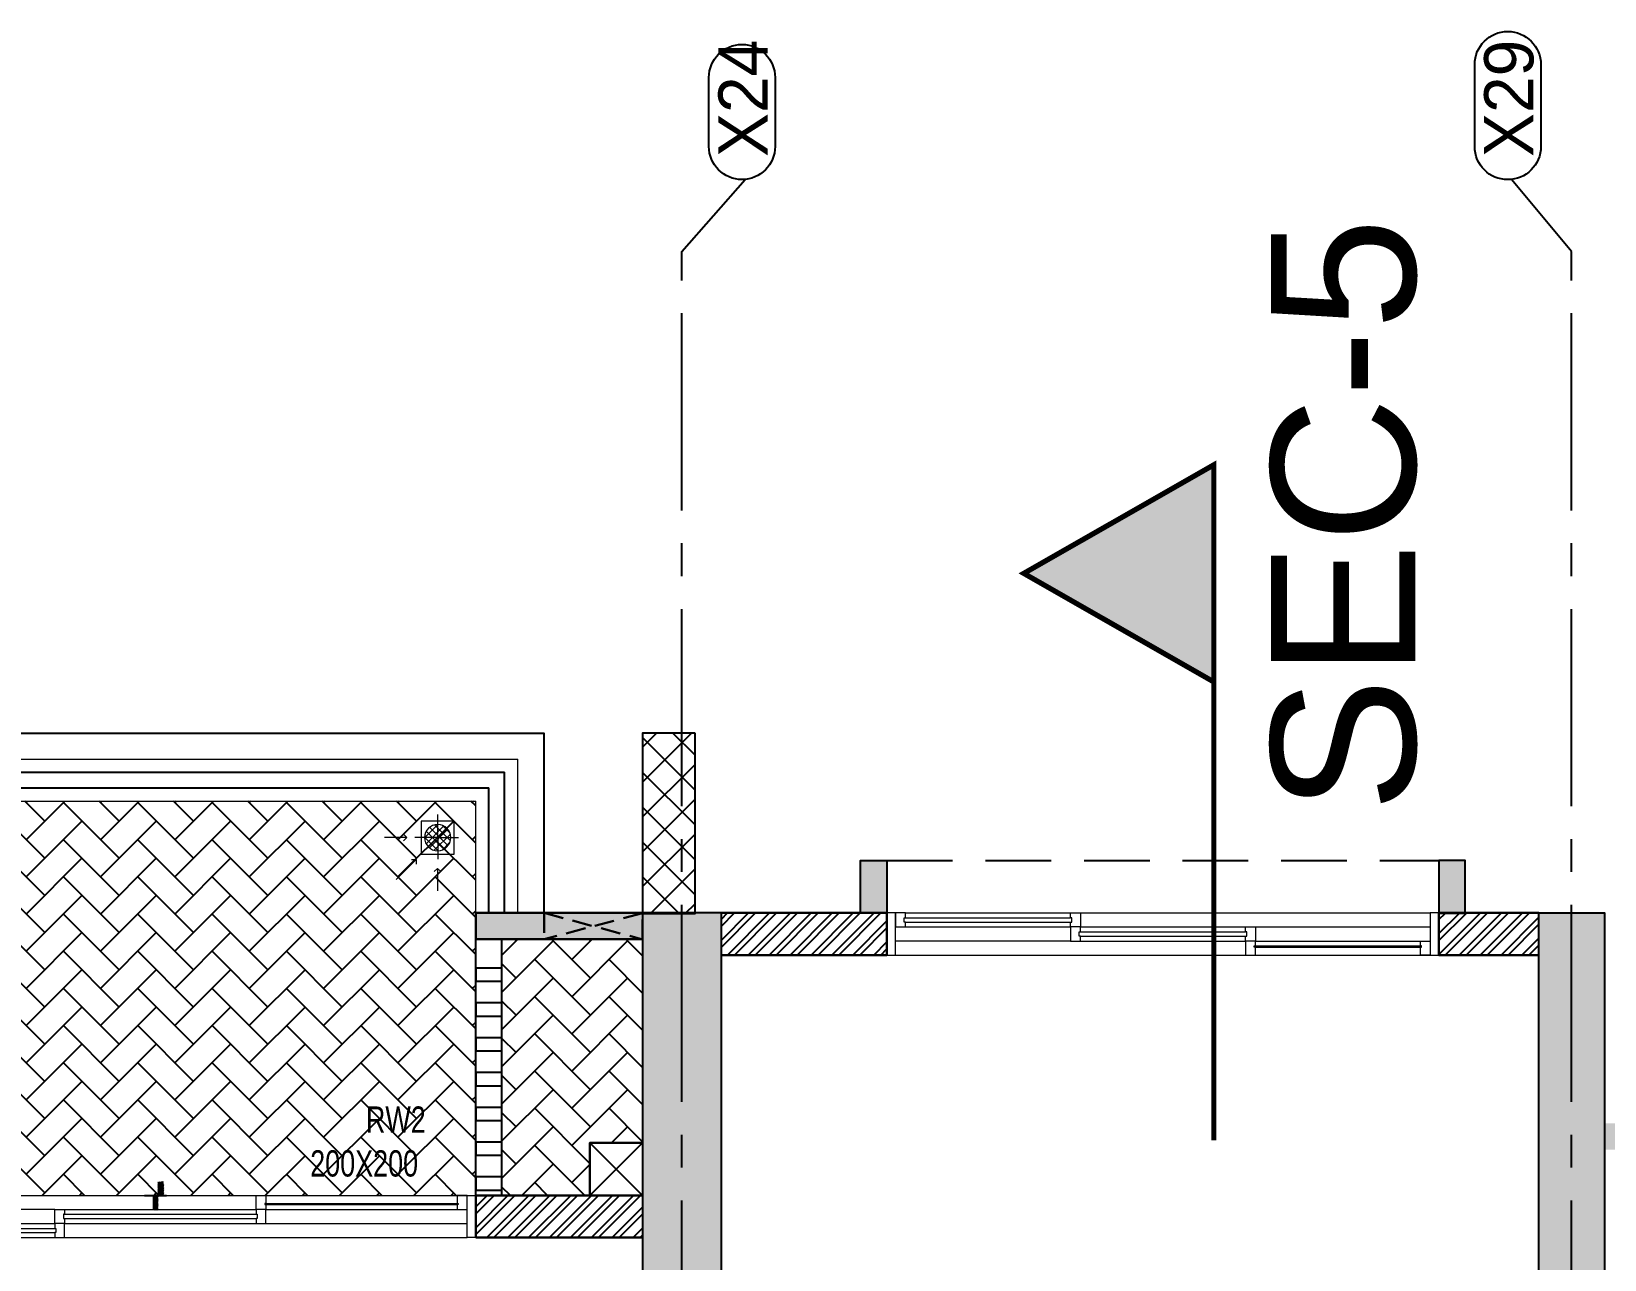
# Model space of a CAD drawing. Header units: millimetres. Extents: x 1066295 to 1300022, y -5734212 to -5454663.
# Drawn here: x 1205682 to 1211667, y -5704806 to -5700134 of the extents above; entities that cross this region are included whole.
import ezdxf

# ---------------------------------------------------------------- set-up
doc = ezdxf.new("R2010")
doc.units = ezdxf.units.MM
doc.header["$LTSCALE"] = 1000
doc.header["$MEASUREMENT"] = 0
for name, pattern in [('AUDIT_D_120904163729-0', [0]), ('T9_KEY PLAN(TYPICAL FLOOR)$0$2BHK-A - BACK$0$AUDIT_D_120904163729-0', [0]), ('T9_KEY PLAN(TYPICAL FLOOR)$0$2BHK-A - BACK$0$HIDDEN', [0.375, 0.25, -0.125]), ('T9_KEY PLAN(TYPICAL FLOOR)$0$T8(T9 IS SIMILAR) - DIMENSION & TEXTING$0$AUDIT_D_120904163729-0', [0]), ('T9_KEY PLAN(TYPICAL FLOOR)$0$T8(T9 IS SIMILAR) - TYPICAL FLOOR ELEVATION$0$AUDIT_D_120904163729-0', [0]), ('T9_KEY PLAN(TYPICAL FLOOR)$0$T8(T9 IS SIMILAR) - TYPICAL FLOOR ELEVATION$0$HIDDEN', [0.375, 0.25, -0.125]), ('T9_KEY PLAN(TYPICAL FLOOR)$0$T8_REFUGE COLUMNS$0$AUDIT_D_120904163729-0', [0]), ('T9_KEY PLAN(TYPICAL FLOOR)$0$T8_REFUGE COLUMNS$0$CENTER2', [1.125, 0.75, -0.125, 0.125, -0.125]), ('T9_PROFILE SECTIONS$0$T8_PROFILE SECTIONS$0$HIDDEN', [0.375, 0.25, -0.125]), ('T9_PROFILE SECTIONS$0$T8_PROFILE SECTIONS$0$PHANTOM2', [1.25, 0.625, -0.125, 0.125, -0.125, 0.125, -0.125])]:
    doc.linetypes.add(name, pattern=pattern)
doc.layers.get('0').update_dxf_attribs({"linetype": 'AUDIT_D_120904163729-0'})
for name, color, linetype, lineweight in [('T9_KEY PLAN(TYPICAL FLOOR)$0$2BHK-A - BACK$0$$0$a-TOI-fixtures', 251, 'Continuous', 0), ('T9_KEY PLAN(TYPICAL FLOOR)$0$2BHK-A - BACK$0$a-TOI-fixtures', 251, 'Continuous', 0), ('T9_KEY PLAN(TYPICAL FLOOR)$0$2BHK-A - BACK$0$A-WALL- 160', 6, 'Continuous', 30), ('T9_KEY PLAN(TYPICAL FLOOR)$0$2BHK-A - BACK$0$Ele', 8, 'Continuous', 15), ('T9_KEY PLAN(TYPICAL FLOOR)$0$2BHK-A - BACK$0$Window', 4, 'Continuous', 20), ('T9_KEY PLAN(TYPICAL FLOOR)$0$T8(T9 IS SIMILAR)$0$D&W', 8, 'Continuous', 25)]:
    doc.layers.add(name, color=color, linetype=linetype, lineweight=lineweight)
for name, color, linetype in [('T9_KEY PLAN(TYPICAL FLOOR)$0$2BHK-A - BACK$0$A-DECK SUNK 125', 8, 'Continuous'), ('T9_KEY PLAN(TYPICAL FLOOR)$0$2BHK-A - BACK$0$A-Elev Feature-Chajja', 13, 'Continuous'), ('T9_KEY PLAN(TYPICAL FLOOR)$0$2BHK-A - BACK$0$A-HATCH -160', 251, 'T9_KEY PLAN(TYPICAL FLOOR)$0$2BHK-A - BACK$0$AUDIT_D_120904163729-0'), ('T9_KEY PLAN(TYPICAL FLOOR)$0$2BHK-A - BACK$0$a-tile drop', 3, 'Continuous'), ('T9_KEY PLAN(TYPICAL FLOOR)$0$2BHK-A - BACK$0$APT PLANS-typ$0$TILEDROP', 3, 'Continuous'), ('T9_KEY PLAN(TYPICAL FLOOR)$0$2BHK-A - BACK$0$CUT-OUT', 49, 'Continuous'), ('T9_KEY PLAN(TYPICAL FLOOR)$0$2BHK-A - BACK$0$ELE 1', 1, 'Continuous'), ('T9_KEY PLAN(TYPICAL FLOOR)$0$T8(T9 IS SIMILAR) - DIMENSION & TEXTING$0$A-RWS NOS.', 1, 'T9_KEY PLAN(TYPICAL FLOOR)$0$T8(T9 IS SIMILAR) - DIMENSION & TEXTING$0$AUDIT_D_120904163729-0'), ('T9_KEY PLAN(TYPICAL FLOOR)$0$T8(T9 IS SIMILAR) - TYPICAL FLOOR ELEVATION$0$A-WALL HATCH', 252, 'T9_KEY PLAN(TYPICAL FLOOR)$0$T8(T9 IS SIMILAR) - TYPICAL FLOOR ELEVATION$0$AUDIT_D_120904163729-0'), ('T9_KEY PLAN(TYPICAL FLOOR)$0$T8(T9 IS SIMILAR) - TYPICAL FLOOR ELEVATION$0$A-WALL-FEATURES', 6, 'T9_KEY PLAN(TYPICAL FLOOR)$0$T8(T9 IS SIMILAR) - TYPICAL FLOOR ELEVATION$0$AUDIT_D_120904163729-0'), ('T9_KEY PLAN(TYPICAL FLOOR)$0$T8_REFUGE COLUMNS$0$A-CENTERLINE', 193, 'T9_KEY PLAN(TYPICAL FLOOR)$0$T8_REFUGE COLUMNS$0$CENTER2'), ('T9_KEY PLAN(TYPICAL FLOOR)$0$T8_REFUGE COLUMNS$0$A-COLUMN GRID NUMBERING', 4, 'T9_KEY PLAN(TYPICAL FLOOR)$0$T8_REFUGE COLUMNS$0$AUDIT_D_120904163729-0'), ('T9_KEY PLAN(TYPICAL FLOOR)$0$T8_REFUGE COLUMNS$0$A-RCC COLS', 3, 'Continuous'), ('T9_KEY PLAN(TYPICAL FLOOR)$0$T8_TYPICAL COLUMNS$0$A-RCC COLS', 3, 'Continuous'), ('T9_PROFILE SECTIONS$0$T8_PROFILE SECTIONS$0$A-PROFILE SECTIONS', 81, 'T9_PROFILE SECTIONS$0$T8_PROFILE SECTIONS$0$PHANTOM2')]:
    doc.layers.add(name, color=color, linetype=linetype)
doc.layers.add('T9_KEY PLAN(TYPICAL FLOOR)$0$T8_REFUGE COLUMNS$0$COL-HATCH', color=7, linetype='Continuous', lineweight=25, true_color=0xa3a3a3)
doc.styles.add('T9_KEY PLAN(TYPICAL FLOOR)$0$2BHK-A - BACK$0$Romans 1', font='romans.shx', dxfattribs={"height": 100})
doc.styles.add('T9_KEY PLAN(TYPICAL FLOOR)$0$T8(T9 IS SIMILAR) - DIMENSION & TEXTING$0$ARIAL ARROW', font='swisscl.ttf')
doc.styles.add('T9_KEY PLAN(TYPICAL FLOOR)$0$T8_REFUGE COLUMNS$0$STANDARD', font='GOTHIC.TTF')
doc.styles.add('T9_PROFILE SECTIONS$0$T8_PROFILE SECTIONS$0$arial', font='sanss___.ttf')
doc.dimstyles.new('T9_KEY PLAN(TYPICAL FLOOR)$0$2BHK-A - BACK$0$ALPINE S', dxfattribs={"dimscale": 0, "dimtxt": 100, "dimasz": 75, "dimexe": 0, "dimexo": 0, "dimgap": 75, "dimtad": 1, "dimdec": 0, "dimzin": 0, "dimdsep": 46, "dimtxsty": 'T9_KEY PLAN(TYPICAL FLOOR)$0$2BHK-A - BACK$0$Romans 1', "dimblk": 'T9_KEY PLAN(TYPICAL FLOOR)$0$2BHK-A - BACK$0$_ArchTick', "dimcen": 0.09, "dimclrd": 256, "dimclre": 256, "dimclrt": 7, "dimadec": 0, "dimazin": 0, "dimtfac": 1, "dimtdec": 0, "dimtofl": 0, "dimtmove": 1, "dimatfit": 0, "dimldrblk": 'T9_KEY PLAN(TYPICAL FLOOR)$0$2BHK-A - BACK$0$_Open90', "dimfxl": 1, "dimtolj": 1, "dimtzin": 0, "dimarcsym": 0})

# ---------------------------------------------------------------- blocks, each defined once
blk = doc.blocks.new('T9_PROFILE SECTIONS$0$T8_PROFILE SECTIONS$0$MH')
at = {"layer": 'T9_PROFILE SECTIONS$0$T8_PROFILE SECTIONS$0$A-PROFILE SECTIONS', "linetype": 'T9_PROFILE SECTIONS$0$T8_PROFILE SECTIONS$0$HIDDEN', "ltscale": 2}
h = blk.add_hatch(color=256, dxfattribs=at)
h.dxf.hatch_style = 1
h.paths.add_polyline_path([(1140354.5, -5697433.6), (1141077.6, -5697846.6), (1140354.5, -5698259.6)])
at = {"layer": 'T9_PROFILE SECTIONS$0$T8_PROFILE SECTIONS$0$A-PROFILE SECTIONS', "linetype": 'T9_PROFILE SECTIONS$0$T8_PROFILE SECTIONS$0$HIDDEN', "ltscale": 2, "const_width": 20}
blk.add_lwpolyline([(1140354.5, -5697433.6), (1140354.5, -5697433.6), (1141077.6, -5697846.6), (1140354.5, -5698259.6)], close=True, dxfattribs=at)
blk.add_lwpolyline([(1140354.5, -5697433.6), (1140354.5, -5700003.6)], dxfattribs=at)
blk = doc.blocks.new('T9_PROFILE SECTIONS$0$PROFILE SECTION LINE T9')
at = {"layer": 'T9_PROFILE SECTIONS$0$T8_PROFILE SECTIONS$0$A-PROFILE SECTIONS', "linetype": 'ByBlock', "xscale": -1}
blk.add_blockref('T9_PROFILE SECTIONS$0$T8_PROFILE SECTIONS$0$MH', (1166562.2, 5709664.4, 0), dxfattribs=at)
at = {"layer": 'T9_PROFILE SECTIONS$0$T8_PROFILE SECTIONS$0$A-PROFILE SECTIONS', "linetype": 'ByBlock', "insert": (26982.6, 10908.5, 0), "char_height": 550, "attachment_point": 7, "rotation": 90, "style": 'T9_PROFILE SECTIONS$0$T8_PROFILE SECTIONS$0$arial'}
blk.add_mtext_dynamic_manual_height_columns('SEC-5', width=301.334, gutter_width=500, heights=[0], dxfattribs=at)
blk = doc.blocks.new('T9_KEY PLAN(TYPICAL FLOOR)$0$T8_REFUGE COLUMNS')
at = {"layer": 'T9_KEY PLAN(TYPICAL FLOOR)$0$T8_REFUGE COLUMNS$0$COL-HATCH', "linetype": 'ByBlock'}
h = blk.add_hatch(color=256, dxfattribs=at)
h.dxf.hatch_style = 1
h.paths.add_polyline_path([(1215902.1, -5706299.9), (1216152.1, -5706299.9), (1216152.1, -5708099.9), (1215902.1, -5708099.9)])
h.paths.add_polyline_path([(1215902.1, -5708099.9), (1213292.1, -5708099.9), (1213292.1, -5707849.9), (1215902.1, -5707849.9)])
h.paths.add_polyline_path([(1196642.1, -5706299.9), (1196392.1, -5706299.9), (1196392.1, -5708099.9), (1196642.1, -5708099.9)])
h.paths.add_polyline_path([(1215902.1, -5723474.9), (1216152.1, -5723474.9), (1216152.1, -5721674.9), (1215902.1, -5721674.9)])
h.paths.add_polyline_path([(1215902.1, -5721924.9), (1213292.1, -5721924.9), (1213292.1, -5721674.9), (1215902.1, -5721674.9)])
h.paths.add_polyline_path([(1196642.1, -5723474.9), (1196392.1, -5723474.9), (1196392.1, -5721674.9), (1196642.1, -5721674.9)])
h.paths.add_polyline_path([(1198957.1, -5709939.9), (1199207.1, -5709939.9), (1199207.1, -5714149.9), (1198957.1, -5714149.9)])
h.paths.add_polyline_path([(1197682.1, -5711799.9), (1197432.1, -5711799.9), (1197432.1, -5709939.9), (1197682.1, -5709939.9)])
h.paths.add_polyline_path([(1184832.1, -5718799.9), (1185182.1, -5718799.9), (1185182.1, -5709299.9), (1184832.1, -5709299.9)])
h.paths.add_polyline_path([(1194132.1, -5714149.9), (1193882.1, -5714149.9), (1193882.1, -5709939.9), (1194132.1, -5709939.9)])
h.paths.add_polyline_path([(1189932.1, -5714149.9), (1190232.1, -5714149.9), (1190232.1, -5709914.9), (1189932.1, -5709914.9)])
h.paths.add_polyline_path([(1189932.1, -5719684.9), (1190232.1, -5719684.9), (1190232.1, -5715449.9), (1189932.1, -5715449.9)])
h.paths.add_polyline_path([(1194182.1, -5719609.9), (1193882.1, -5719609.9), (1193882.1, -5717174.9), (1194182.1, -5717174.9)])
h.paths.add_polyline_path([(1215612.1, -5719609.9), (1215862.1, -5719609.9), (1215862.1, -5715374.9), (1215612.1, -5715374.9)])
h.paths.add_polyline_path([(1210702.1, -5711724.9), (1207452.1, -5711724.9), (1207452.1, -5711474.9), (1210702.1, -5711474.9)])
h.paths.add_polyline_path([(1210702.1, -5713624.9), (1207452.1, -5713624.9), (1207452.1, -5713874.9), (1210702.1, -5713874.9)])
h.paths.add_polyline_path([(1210952.1, -5711474.9), (1210702.1, -5711474.9), (1210702.1, -5713874.9), (1210952.1, -5713874.9)])
h.paths.add_polyline_path([(1202442.1, -5712799.9), (1202692.1, -5712799.9), (1202692.1, -5710799.9), (1202442.1, -5710799.9)], flags=17)
h.paths.add_polyline_path([(1196682.1, -5715374.9), (1196932.1, -5715374.9), (1196932.1, -5719609.9), (1196682.1, -5719609.9)])
h.paths.add_polyline_path([(1210052.1, -5727009.9), (1209752.1, -5727009.9), (1209752.1, -5724474.9), (1210052.1, -5724474.9)])
h.paths.add_polyline_path([(1202492.1, -5727009.9), (1202792.1, -5727009.9), (1202792.1, -5724474.9), (1202492.1, -5724474.9)])
h.paths.add_polyline_path([(1199382.1, -5726829.9), (1199132.1, -5726829.9), (1199132.1, -5724474.9), (1199382.1, -5724474.9)])
h.paths.add_polyline_path([(1195392.1, -5726519.9), (1195742.1, -5726519.9), (1195742.1, -5724724.9), (1195392.1, -5724724.9)])
h.paths.add_polyline_path([(1195742.1, -5724124.9), (1195392.1, -5724124.9), (1195392.1, -5723274.9), (1195742.1, -5723274.9)])
h.paths.add_polyline_path([(1217152.1, -5726519.9), (1216802.1, -5726519.9), (1216802.1, -5724724.9), (1217152.1, -5724724.9)])
h.paths.add_polyline_path([(1216802.1, -5724124.9), (1217152.1, -5724124.9), (1217152.1, -5723274.9), (1216802.1, -5723274.9)])
h.paths.add_polyline_path([(1213162.1, -5726829.9), (1213412.1, -5726829.9), (1213412.1, -5724474.9), (1213162.1, -5724474.9)])
h.paths.add_polyline_path([(1209602.1, -5723474.9), (1209852.1, -5723474.9), (1209852.1, -5721674.9), (1209602.1, -5721674.9)])
h.paths.add_polyline_path([(1212262.1, -5721674.9), (1210752.1, -5721674.9), (1210752.1, -5721924.9), (1212262.1, -5721924.9)])
h.paths.add_polyline_path([(1212742.1, -5719224.9), (1207452.1, -5719224.9), (1207452.1, -5718974.9), (1212742.1, -5718974.9)])
h.paths.add_polyline_path([(1214067.1, -5718349.9), (1213817.1, -5718349.9), (1213817.1, -5716424.9), (1214067.1, -5716424.9)])
h.paths.add_polyline_path([(1213587.1, -5709939.9), (1213337.1, -5709939.9), (1213337.1, -5714149.9), (1213587.1, -5714149.9)])
h.paths.add_polyline_path([(1214862.1, -5711799.9), (1215112.1, -5711799.9), (1215112.1, -5709939.9), (1214862.1, -5709939.9)])
h.paths.add_polyline_path([(1227712.1, -5718799.9), (1227362.1, -5718799.9), (1227362.1, -5709299.9), (1227712.1, -5709299.9)])
h.paths.add_polyline_path([(1218412.1, -5714149.9), (1218662.1, -5714149.9), (1218662.1, -5709939.9), (1218412.1, -5709939.9)])
h.paths.add_polyline_path([(1222612.1, -5714149.9), (1222312.1, -5714149.9), (1222312.1, -5709914.9), (1222612.1, -5709914.9)])
h.paths.add_polyline_path([(1222612.1, -5719684.9), (1222312.1, -5719684.9), (1222312.1, -5715449.9), (1222612.1, -5715449.9)])
h.paths.add_polyline_path([(1218362.1, -5719609.9), (1218662.1, -5719609.9), (1218662.1, -5717174.9), (1218362.1, -5717174.9)])
h.paths.add_polyline_path([(1202742.1, -5716974.9), (1202992.1, -5716974.9), (1202992.1, -5718974.9), (1202742.1, -5718974.9)])
h.paths.add_polyline_path([(1204842.1, -5716974.9), (1205092.1, -5716974.9), (1205092.1, -5718974.9), (1204842.1, -5718974.9)])
h.paths.add_polyline_path([(1217152.1, -5701889.9), (1216802.1, -5701889.9), (1216802.1, -5705049.9), (1217152.1, -5705049.9)])
h.paths.add_polyline_path([(1216802.1, -5705649.9), (1217152.1, -5705649.9), (1217152.1, -5706499.9), (1216802.1, -5706499.9)])
h.paths.add_polyline_path([(1213162.1, -5701089.9), (1213412.1, -5701089.9), (1213412.1, -5705299.9), (1213162.1, -5705299.9)])
h.paths.add_polyline_path([(1210052.1, -5701089.9), (1209752.1, -5701089.9), (1209752.1, -5705299.9), (1210052.1, -5705299.9)])
h.paths.add_polyline_path([(1209602.1, -5706299.9), (1209852.1, -5706299.9), (1209852.1, -5708099.9), (1209602.1, -5708099.9)])
h.paths.add_polyline_path([(1212262.1, -5708099.9), (1210752.1, -5708099.9), (1210752.1, -5707849.9), (1212262.1, -5707849.9)])
h.paths.add_polyline_path([(1195392.1, -5701889.9), (1195742.1, -5701889.9), (1195742.1, -5705049.9), (1195392.1, -5705049.9)])
h.paths.add_polyline_path([(1195742.1, -5705649.9), (1195392.1, -5705649.9), (1195392.1, -5706499.9), (1195742.1, -5706499.9)])
h.paths.add_polyline_path([(1199382.1, -5701089.9), (1199132.1, -5701089.9), (1199132.1, -5705299.9), (1199382.1, -5705299.9)])
h.paths.add_polyline_path([(1202492.1, -5701089.9), (1202792.1, -5701089.9), (1202792.1, -5705299.9), (1202492.1, -5705299.9)])
h.paths.add_polyline_path([(1202942.1, -5706299.9), (1202692.1, -5706299.9), (1202692.1, -5708099.9), (1202942.1, -5708099.9)])
h.paths.add_polyline_path([(1200282, -5708099.9), (1201792, -5708099.9), (1201792, -5707849.9), (1200282, -5707849.9)])
h.paths.add_polyline_path([(1207452.1, -5710799.9), (1211787.1, -5710799.9), (1211787.1, -5710549.9), (1207452.1, -5710549.9)])
h.paths.add_polyline_path([(1200042.1, -5713849.9), (1200042.1, -5710549.9), (1205092.1, -5710549.9), (1205092.1, -5712999.9), (1204842.1, -5712999.9), (1204842, -5710799.9), (1200292.1, -5710799.9), (1200292.1, -5713849.9)])
h.paths.add_polyline_path([(1198907.1, -5719224.9), (1205092.1, -5719224.9), (1205092.1, -5718974.9), (1198907.1, -5718974.9)])
h.paths.add_polyline_path([(1202942.1, -5723474.9), (1202692.1, -5723474.9), (1202692.1, -5721674.9), (1202942.1, -5721674.9)])
h.paths.add_polyline_path([(1200282.1, -5721674.9), (1201792.1, -5721674.9), (1201792.1, -5721924.9), (1200282.1, -5721924.9)])
h.paths.add_polyline_path([(1196932.1, -5715624.9), (1203832.1, -5715624.9), (1203832.1, -5715374.9), (1196932.1, -5715374.9)])
h.paths.add_polyline_path([(1215612.1, -5715624.9), (1207452.1, -5715624.9), (1207452.1, -5715374.9), (1215612.1, -5715374.9)])
h.paths.add_polyline_path([(1196642.1, -5721924.9), (1199252.1, -5721924.9), (1199252.1, -5721674.9), (1196642.1, -5721674.9)])
h.paths.add_polyline_path([(1196642.1, -5708099.9), (1199252.1, -5708099.9), (1199252.1, -5707849.9), (1196642.1, -5707849.9)])
h.paths.add_polyline_path([(1198007.1, -5718974.9), (1196932.1, -5718974.9), (1196932.1, -5719224.9), (1198007.1, -5719224.9)])
at = {"layer": 'T9_KEY PLAN(TYPICAL FLOOR)$0$T8_REFUGE COLUMNS$0$A-CENTERLINE'}
for p, q in [((1209902.1, -5698573.6), (1210142.6, -5698299.6)), ((1213287.1, -5698573.6), (1213057.8, -5698299.6)), ((1209902.1, -5728808.5), (1209902.1, -5698573.6)), ((1213287.1, -5728808.5), (1213287.1, -5698573.6))]:
    blk.add_line(p, q, dxfattribs=at)
at = {"layer": 'T9_KEY PLAN(TYPICAL FLOOR)$0$T8_REFUGE COLUMNS$0$A-COLUMN GRID NUMBERING', "linetype": 'ByBlock'}
for points in [[(1213169.9, -5698174.3, -1), (1212918.2, -5698174.3), (1212918.2, -5697862.2, -1), (1213169.9, -5697862.2)], [(1210256.6, -5698173.8, -1), (1210005, -5698173.8), (1210005, -5697911.7, -1), (1210256.6, -5697911.7)]]:
    blk.add_lwpolyline(points, format="xyb", close=True, dxfattribs=at)
at = {"layer": 'T9_KEY PLAN(TYPICAL FLOOR)$0$T8_REFUGE COLUMNS$0$A-RCC COLS', "linetype": 'ByBlock'}
for points in [[(1210052.1, -5701089.9), (1209752.1, -5701089.9), (1209752.1, -5705299.9), (1210052.1, -5705299.9)], [(1213162.1, -5701089.9), (1213412.1, -5701089.9), (1213412.1, -5705299.9), (1213162.1, -5705299.9)]]:
    blk.add_lwpolyline(points, close=True, dxfattribs=at)
at = {"layer": 'T9_KEY PLAN(TYPICAL FLOOR)$0$T8_REFUGE COLUMNS$0$A-COLUMN GRID NUMBERING', "linetype": 'ByBlock', "char_height": 187.5, "attachment_point": 1, "rotation": 90, "style": 'T9_KEY PLAN(TYPICAL FLOOR)$0$T8_REFUGE COLUMNS$0$STANDARD'}
for s, insert in [('X24', (1210040.9, -5698213.9)), ('X29', (1212954.2, -5698214))]:
    blk.add_mtext_dynamic_manual_height_columns(s, width=444.685, gutter_width=500, heights=[0], dxfattribs=dict(at, insert=insert))
blk = doc.blocks.new('T9_KEY PLAN(TYPICAL FLOOR)$0$T8_TYPICAL COLUMNS')
at = {"layer": 'T9_KEY PLAN(TYPICAL FLOOR)$0$T8_TYPICAL COLUMNS$0$A-RCC COLS', "linetype": 'ByBlock'}
blk.add_blockref('T9_KEY PLAN(TYPICAL FLOOR)$0$T8_REFUGE COLUMNS', (0, 0), dxfattribs=at)
blk = doc.blocks.new('T9_KEY PLAN(TYPICAL FLOOR)$0$2BHK-A - BACK$0$2400')
at = {"layer": 'T9_KEY PLAN(TYPICAL FLOOR)$0$2BHK-A - BACK$0$Window', "color": 1, "lineweight": 13}
for p, q in [((1151176.5, -5692111.9), (1148842.5, -5692111.9)), ((1149607.5, -5692111.9), (1148880, -5692111.9)), ((1149607.5, -5692165.3), (1148880, -5692165.3)), ((1150373.7, -5692165.3), (1149645, -5692165.3)), ((1150411.2, -5692165.3), (1151176.5, -5692165.3)), ((1149607.5, -5692218.6), (1148842.5, -5692218.6)), ((1150373.7, -5692218.6), (1149645, -5692218.6)), ((1151139, -5692218.6), (1150411.2, -5692218.6)), ((1150373.7, -5692271.9), (1148842.5, -5692271.9)), ((1151139, -5692271.9), (1150411.2, -5692271.9))]:
    blk.add_line(p, q, dxfattribs=at)
at = {"layer": 'T9_KEY PLAN(TYPICAL FLOOR)$0$2BHK-A - BACK$0$Window', "color": 5, "lineweight": 13}
for p, q in [((1149607.5, -5692142.2), (1148880, -5692142.2)), ((1149607.5, -5692146.7), (1148880, -5692146.7)), ((1150373.7, -5692183.8), (1149645, -5692183.8)), ((1150373.7, -5692200), (1149645, -5692200)), ((1151139, -5692237.2), (1150411.2, -5692237.2)), ((1151139, -5692253.3), (1150411.2, -5692253.3))]:
    blk.add_line(p, q, dxfattribs=at)
at = {"layer": 'T9_KEY PLAN(TYPICAL FLOOR)$0$2BHK-A - BACK$0$Window', "color": 4, "lineweight": 13}
for points in [[(1148842.5, -5692111.9), (1148809.5, -5692111.9), (1148809.5, -5692271.9), (1148842.5, -5692271.9)], [(1148880, -5692146.7), (1148880, -5692165.3), (1148842.5, -5692165.3), (1148842.5, -5692111.9), (1148880, -5692111.9), (1148880, -5692142.2), (1148875.5, -5692142.2), (1148875.5, -5692146.7)], [(1149607.5, -5692146.7), (1149607.5, -5692165.3), (1149645, -5692165.3), (1149645, -5692111.9), (1149607.5, -5692111.9), (1149607.5, -5692142.2), (1149612, -5692142.2), (1149612, -5692146.7)], [(1151209.5, -5692111.9), (1151176.5, -5692111.9), (1151176.5, -5692271.9), (1151209.5, -5692271.9)], [(1149645, -5692200), (1149645, -5692218.6), (1149607.5, -5692218.6), (1149607.5, -5692165.3), (1149645, -5692165.3), (1149645, -5692183.8), (1149640.5, -5692183.8), (1149640.5, -5692200)], [(1150373.7, -5692200), (1150373.7, -5692218.6), (1150411.2, -5692218.6), (1150411.2, -5692165.3), (1150373.7, -5692165.3), (1150373.7, -5692183.8), (1150378.2, -5692183.8), (1150378.2, -5692200)], [(1150411.2, -5692253.3), (1150411.2, -5692271.9), (1150373.7, -5692271.9), (1150373.7, -5692218.6), (1150411.2, -5692218.6), (1150411.2, -5692237.2), (1150406.7, -5692237.2), (1150406.7, -5692253.3)], [(1151139, -5692253.3), (1151139, -5692271.9), (1151176.5, -5692271.9), (1151176.5, -5692218.6), (1151139, -5692218.6), (1151139, -5692237.2), (1151143.5, -5692237.2), (1151143.5, -5692253.3)]]:
    blk.add_lwpolyline(points, close=True, dxfattribs=at)
blk = doc.blocks.new('T9_KEY PLAN(TYPICAL FLOOR)$0$2BHK-A - BACK$0$TILE DROP -x')
at = {"layer": 'T9_KEY PLAN(TYPICAL FLOOR)$0$2BHK-A - BACK$0$APT PLANS-typ$0$TILEDROP'}
h = blk.add_hatch(dxfattribs=at)
h.set_pattern_fill('ACET-2D-ANSI31', color=8, scale=27, angle=90, style=0)
h.set_pattern_definition([(135, (583590.9237, -2384968.1492), (-2.3864853865, -2.3864853865), [])])
h.paths.add_polyline_path([(-58303, -19205.9), (-58303, -19151.2), (-58284.2, -19151.2), (-58284.2, -19205.9)])
edge = h.paths.add_edge_path()
edge.add_line((-58303, -19258.5), (-58323.9, -19258.5))
edge.add_line((-58303, -19205.9), (-58303, -19258.5))
edge.add_line((-58323.7, -19205.9), (-58303, -19205.9))
edge.add_line((-58323.7, -19258.5), (-58323.7, -19205.9))
at = {"layer": 'T9_KEY PLAN(TYPICAL FLOOR)$0$2BHK-A - BACK$0$APT PLANS-typ$0$TILEDROP', "color": 1}
blk.add_line((-58252, -19205.9), (-58336, -19205.9), dxfattribs=at)
at = {"layer": 'T9_KEY PLAN(TYPICAL FLOOR)$0$2BHK-A - BACK$0$APT PLANS-typ$0$TILEDROP', "color": 20, "const_width": 3}
for points in [[(-58284.2, -19205.9), (-58284.2, -19151.2)], [(-58303, -19258.5), (-58303, -19205.9)], [(-58303, -19205.9), (-58284.2, -19205.9)]]:
    blk.add_lwpolyline(points, dxfattribs=at)
blk = doc.blocks.new('T9_KEY PLAN(TYPICAL FLOOR)$0$2BHK-A - BACK$0$2100')
at = {"layer": 'T9_KEY PLAN(TYPICAL FLOOR)$0$2BHK-A - BACK$0$Window', "color": 1, "lineweight": 13}
for p, q in [((1150876.5, -5693344.1), (1148842.5, -5693344.1)), ((1149507.5, -5693344.1), (1148880, -5693344.1)), ((1149507.5, -5693397.4), (1148880, -5693397.4)), ((1150173.7, -5693397.4), (1149545, -5693397.4)), ((1150211.2, -5693397.4), (1150876.5, -5693397.4)), ((1149507.5, -5693450.8), (1148842.5, -5693450.8)), ((1150173.7, -5693504.1), (1148842.5, -5693504.1)), ((1150173.7, -5693450.8), (1149545, -5693450.8)), ((1150839, -5693450.8), (1150211.2, -5693450.8)), ((1150839, -5693504.1), (1150211.2, -5693504.1))]:
    blk.add_line(p, q, dxfattribs=at)
at = {"layer": 'T9_KEY PLAN(TYPICAL FLOOR)$0$2BHK-A - BACK$0$Window', "color": 5, "lineweight": 13}
for p, q in [((1149507.5, -5693374.4), (1148880, -5693374.4)), ((1149507.5, -5693378.9), (1148880, -5693378.9)), ((1150173.7, -5693416), (1149545, -5693416)), ((1150173.7, -5693432.2), (1149545, -5693432.2)), ((1150839, -5693469.3), (1150211.2, -5693469.3)), ((1150839, -5693485.5), (1150211.2, -5693485.5))]:
    blk.add_line(p, q, dxfattribs=at)
at = {"layer": 'T9_KEY PLAN(TYPICAL FLOOR)$0$2BHK-A - BACK$0$Window', "color": 4, "lineweight": 13}
for points in [[(1148842.5, -5693344.1), (1148809.5, -5693344.1), (1148809.5, -5693504.1), (1148842.5, -5693504.1)], [(1148880, -5693378.9), (1148880, -5693397.4), (1148842.5, -5693397.4), (1148842.5, -5693344.1), (1148880, -5693344.1), (1148880, -5693374.4), (1148875.5, -5693374.4), (1148875.5, -5693378.9)], [(1149507.5, -5693378.9), (1149507.5, -5693397.4), (1149545, -5693397.4), (1149545, -5693344.1), (1149507.5, -5693344.1), (1149507.5, -5693374.4), (1149512, -5693374.4), (1149512, -5693378.9)], [(1150909.5, -5693344.1), (1150876.5, -5693344.1), (1150876.5, -5693504.1), (1150909.5, -5693504.1)], [(1149545, -5693432.2), (1149545, -5693450.8), (1149507.5, -5693450.8), (1149507.5, -5693397.4), (1149545, -5693397.4), (1149545, -5693416), (1149540.5, -5693416), (1149540.5, -5693432.2)], [(1150173.7, -5693432.2), (1150173.7, -5693450.8), (1150211.2, -5693450.8), (1150211.2, -5693397.4), (1150173.7, -5693397.4), (1150173.7, -5693416), (1150178.2, -5693416), (1150178.2, -5693432.2)], [(1150211.2, -5693485.5), (1150211.2, -5693504.1), (1150173.7, -5693504.1), (1150173.7, -5693450.8), (1150211.2, -5693450.8), (1150211.2, -5693469.3), (1150206.7, -5693469.3), (1150206.7, -5693485.5)], [(1150839, -5693485.5), (1150839, -5693504.1), (1150876.5, -5693504.1), (1150876.5, -5693450.8), (1150839, -5693450.8), (1150839, -5693469.3), (1150843.5, -5693469.3), (1150843.5, -5693485.5)]]:
    blk.add_lwpolyline(points, close=True, dxfattribs=at)
blk = doc.blocks.new('T9_KEY PLAN(TYPICAL FLOOR)$0$2BHK-A - BACK$0$$0$Type-A-First Floor Plan-bottom-up$0$FLOOR TRAP-flat-6')
h = blk.add_hatch()
h.set_pattern_fill('ACET-2D-_USER', color=0, scale=20, angle=45, style=0, double=1, pattern_type=0)
h.set_pattern_definition([(45, (-789896.981, 5385770.066), (-14.142135624, 14.142135624), []), (135, (-789896.981, 5385770.066), (-14.142135624, -14.142135624), [])])
edge = h.paths.add_edge_path()
edge.add_arc((150, 150), 50, 0, 360)
at = {"color": 0}
for q in [(150, 228.6), (67.6, 150), (237.4, 150), (150, 63.6)]:
    blk.add_line((150, 150), q, dxfattribs=at)
blk.add_lwpolyline([(87.5, 212.5), (212.5, 212.5), (212.5, 87.5), (87.5, 87.5)], close=True, dxfattribs=at)
blk.add_circle((150, 150), 50, dxfattribs=at)
blk = doc.blocks.new('T9_KEY PLAN(TYPICAL FLOOR)$0$2BHK-A - BACK$0$_ArchTick')
at = {"color": 0, "linetype": 'ByBlock', "const_width": 0.15}
blk.add_lwpolyline([(-0.5, -0.5), (0.5, 0.5)], dxfattribs=at)
blk = doc.blocks.new('T9_KEY PLAN(TYPICAL FLOOR)$0$2BHK-A - BACK$0$_Open90')
at = {"color": 0, "linetype": 'ByBlock', "lineweight": -2}
for p, q in [((0, 0), (-1, 0)), ((-0.5, 0.5), (0, 0)), ((0, 0), (-0.5, -0.5))]:
    blk.add_line(p, q, dxfattribs=at)
blk = doc.blocks.new('T9_KEY PLAN(TYPICAL FLOOR)$0$2BHK-A - BACK$0$A$C1DA736AB')
at = {"color": 0, "linetype": 'ByBlock'}
for points in [[(117, 0.4, 0), (202.3, 0.4, 0)], [(0.4, -117, 0), (0.4, -202.3, 0)], [(81.7, -82.8, 0), (158.2, -159.9, 0)]]:
    blk.add_leader(points, dimstyle='T9_KEY PLAN(TYPICAL FLOOR)$0$2BHK-A - BACK$0$ALPINE S', override={"dimscale": 1, "dimasz": 25, "dimtad": 0, "dimfxl": 5, "dimtfill": 1, "dimarcsym": 1}, dxfattribs=at)
blk = doc.blocks.new('T9_KEY PLAN(TYPICAL FLOOR)')
at = {"layer": 'T9_KEY PLAN(TYPICAL FLOOR)$0$2BHK-A - BACK$0$A-DECK SUNK 125'}
h = blk.add_hatch(dxfattribs=at)
h.set_pattern_fill('AR-HBONE', color=8, scale=25)
h.set_pattern_definition([(45, (54492.58, 14880.85), (1e-14, 141.4213562), [300, -100]), (135, (54563.29, 14951.56), (1e-14, 141.4213562), [300, -100])])
h.paths.add_polyline_path([(1209117.5, -5702164.3), (1206347.5, -5702164.3), (1206347.5, -5700664.3), (1209117.5, -5700664.3)])
h = blk.add_hatch(dxfattribs=at)
h.set_pattern_fill('AR-HBONE', color=8, scale=25)
h.paths.add_polyline_path([(1209752.5, -5701964.8), (1209552.3, -5701964.8), (1209552.3, -5702164.3), (1209217.5, -5702164.3), (1209217.5, -5701189.9), (1209752.5, -5701189.9)])
at = {"layer": 'T9_KEY PLAN(TYPICAL FLOOR)$0$2BHK-A - BACK$0$A-HATCH -160', "linetype": 'ByBlock'}
h = blk.add_hatch(dxfattribs=at)
h.set_pattern_fill('ZIGZAG', color=8, scale=250)
h.set_pattern_definition([(0, (-0.22, 0.45), (31.25, 31.25), [31.25, -31.25]), (90, (31.03, 0.45), (-31.25, 31.25), [31.25, -31.25])])
h.paths.add_polyline_path([(1215902.4, -5706299.9), (1214202.4, -5706299.9), (1214202.4, -5706399.9), (1215902.4, -5706399.9)])
h.paths.add_polyline_path([(1213162, -5705299.9), (1213162, -5705199.9), (1210952.4, -5705199.9), (1210952.4, -5705299.9), (1212102.5, -5705299.9), (1212102.5, -5705399.9), (1212202.5, -5705399.9), (1212202.5, -5705299.9)])
h.paths.add_polyline_path([(1212102.5, -5706399.9), (1211202.8, -5706399.9), (1211202.8, -5706299.9), (1212102.5, -5706299.9)])
h.paths.add_polyline_path([(1210452.8, -5706299.9), (1209852.8, -5706299.9), (1209852.8, -5706399.9), (1210452.8, -5706399.9)])
h.paths.add_polyline_path([(1207652.5, -5708749.5), (1207552.5, -5708749.5), (1207552.5, -5707999.9), (1207652.5, -5707999.9)])
h.paths.add_polyline_path([(1207652.5, -5709649.5), (1207552.5, -5709649.5), (1207552.5, -5710549.5), (1207652.5, -5710549.5)])
h.paths.add_polyline_path([(1212402.6, -5708600.5), (1212287.5, -5708600.5), (1212287.5, -5708700.5), (1212502.6, -5708700.5), (1212502.6, -5708099.9), (1212402.6, -5708099.9)])
h.paths.add_polyline_path([(1209752.5, -5701189.9), (1209117.5, -5701189.9), (1209117.5, -5701089.9), (1209752.5, -5701089.9)])
h = blk.add_hatch(dxfattribs=at)
h.set_pattern_fill('ANSI32', color=8, scale=150)
h.paths.add_polyline_path([(1210682.1, -5701249.9), (1210052.5, -5701249.9), (1210052.5, -5701089.9), (1210682.1, -5701089.9)])
h.paths.add_polyline_path([(1212782.1, -5701090.3), (1213162.5, -5701090.3), (1213162.5, -5701249.9), (1212782.1, -5701249.9)])
h = blk.add_hatch(dxfattribs=at)
h.set_pattern_fill('ANSI32', color=8, scale=150)
h.paths.add_polyline_path([(1206717.5, -5702324.3), (1206347.5, -5702324.3), (1206347.5, -5702164.3), (1206717.5, -5702164.3)])
h.paths.add_polyline_path([(1209117.5, -5702324.3), (1209752.5, -5702324.3), (1209752.5, -5702164.3), (1209117.5, -5702164.3)])
at = {"layer": 'T9_KEY PLAN(TYPICAL FLOOR)$0$T8(T9 IS SIMILAR) - TYPICAL FLOOR ELEVATION$0$A-WALL HATCH', "linetype": 'ByBlock'}
h = blk.add_hatch(dxfattribs=at)
h.set_pattern_fill('ANSI37', color=8, scale=750)
h.set_pattern_definition([(45, (-0.1, -0.21), (-66.2912607, 66.2912607), []), (135, (-0.1, -0.21), (-66.2912607, -66.2912607), [])])
h.paths.add_polyline_path([(1186632.3, -5709913.9), (1186432.3, -5709913.9), (1186432.3, -5708154.2), (1186632.3, -5708154.2)])
h.paths.add_polyline_path([(1190032.3, -5708154), (1190232.6, -5708154), (1190232.6, -5709913.7), (1190032.3, -5709913.7)])
h.paths.add_polyline_path([(1202792.3, -5700405.8), (1202592.3, -5700405.8), (1202592.3, -5701090.3), (1202792.3, -5701090.3)])
h.paths.add_polyline_path([(1209952.2, -5700405.8), (1209752.2, -5700405.8), (1209752.2, -5701092), (1209952.2, -5701092)])
h.paths.add_polyline_path([(1222512.1, -5708154), (1222311.7, -5708154), (1222311.7, -5709913.7), (1222512.1, -5709913.7)])
h.paths.add_polyline_path([(1225912.1, -5709913.9), (1226112.1, -5709913.9), (1226112.1, -5708154.2), (1225912.1, -5708154.2)])
h.paths.add_polyline_path([(1209852.3, -5729369.1), (1210052.3, -5729369.1), (1210052.3, -5728684.2), (1209852.3, -5728684.2)])
h.paths.add_polyline_path([(1202692.1, -5729369.1), (1202492, -5729369.1), (1202492, -5728684.2), (1202692.1, -5728684.2)])
h = blk.add_hatch(dxfattribs=at)
h.set_pattern_fill('ZIGZAG', color=8, scale=250)
h.set_pattern_definition([(0, (0, 0), (31.25, 31.25), [31.25, -31.25]), (90, (31.25, 0), (-31.25, 31.25), [31.25, -31.25])])
h.paths.add_polyline_path([(1186332.7, -5719983.5), (1186332.7, -5719683.5), (1186432.7, -5719683.5), (1186432.7, -5719883.5), (1186982.7, -5719883.5), (1186982.7, -5719523.5), (1187082.7, -5719523.5), (1187082.7, -5719983.5)])
h.paths.add_polyline_path([(1190232.7, -5719983.5), (1190232.7, -5719683.5), (1190132.7, -5719683.5), (1190132.7, -5719883.5), (1189582.7, -5719883.5), (1189582.7, -5719523.5), (1189482.7, -5719523.5), (1189482.7, -5719983.5)])
h.paths.add_polyline_path([(1190857.7, -5717933.5), (1190857.7, -5717733.5), (1190757.7, -5717733.5), (1190757.7, -5717933.5)])
h.paths.add_polyline_path([(1193357.7, -5717733.5), (1193357.7, -5717933.5), (1193257.7, -5717933.5), (1193257.7, -5717733.5)])
h.paths.add_polyline_path([(1196632.8, -5709938.8), (1196632.8, -5709738.8), (1196532.8, -5709738.8), (1196532.8, -5709938.8)])
h.paths.add_polyline_path([(1194132, -5709738.8), (1194132, -5709938.8), (1194032, -5709938.8), (1194032, -5709738.8)])
h.paths.add_polyline_path([(1195742.7, -5701889.7), (1196212.8, -5701889.7), (1196212.8, -5702349.7), (1196112.8, -5702349.7), (1196112.8, -5701989.7), (1195742.7, -5701989.7)])
h.paths.add_polyline_path([(1198312.8, -5702349.7), (1198312.8, -5701889.7), (1199132.6, -5701889.7), (1199132.6, -5701989.7), (1198412.8, -5701989.7), (1198412.8, -5702349.7)])
h.paths.add_polyline_path([(1199662.5, -5701090.3), (1199662.5, -5700890.3), (1199762.5, -5700890.3), (1199762.5, -5701090.3)])
h.paths.add_polyline_path([(1201862.6, -5700890.3), (1201862.6, -5701090.3), (1201962.6, -5701090.3), (1201962.6, -5700890.3)])
h.paths.add_polyline_path([(1210681.9, -5700890.3), (1210681.9, -5701090.3), (1210581.9, -5701090.3), (1210581.9, -5700890.3)])
h.paths.add_polyline_path([(1212882, -5701090.3), (1212882, -5700890.3), (1212782, -5700890.3), (1212782, -5701090.3)])
h.paths.add_polyline_path([(1214231.8, -5702349.7), (1214231.8, -5701889.7), (1213412.3, -5701889.7), (1213412.3, -5701989.7), (1214131.8, -5701989.7), (1214131.8, -5702349.7)])
h.paths.add_polyline_path([(1216801.9, -5701889.7), (1216331.8, -5701889.7), (1216331.8, -5702349.7), (1216431.8, -5702349.7), (1216431.8, -5701989.7), (1216801.9, -5701989.7)])
h.paths.add_polyline_path([(1215911.7, -5709938.8), (1215911.7, -5709738.8), (1216011.7, -5709738.8), (1216011.7, -5709938.8)])
h.paths.add_polyline_path([(1218412.5, -5709738.8), (1218412.5, -5709938.8), (1218512.5, -5709938.8), (1218512.5, -5709738.8)])
h.paths.add_polyline_path([(1221686.9, -5717933.5), (1221686.9, -5717733.5), (1221786.9, -5717733.5), (1221786.9, -5717933.5)])
h.paths.add_polyline_path([(1219186.9, -5717733.5), (1219186.9, -5717933.5), (1219286.9, -5717933.5), (1219286.9, -5717733.5)])
h.paths.add_polyline_path([(1222311.8, -5719983.5), (1222311.8, -5719683.5), (1222411.8, -5719683.5), (1222411.8, -5719883.5), (1222961.8, -5719883.5), (1222961.8, -5719523.5), (1223061.8, -5719523.5), (1223061.8, -5719983.5)])
h.paths.add_polyline_path([(1226211.8, -5719983.5), (1226211.8, -5719683.5), (1226111.8, -5719683.5), (1226111.8, -5719883.5), (1225561.8, -5719883.5), (1225561.8, -5719523.5), (1225461.8, -5719523.5), (1225461.8, -5719983.5)])
h.paths.add_polyline_path([(1217001.9, -5727584.6), (1216901.9, -5727584.6), (1216901.9, -5727784.6), (1216356.8, -5727784.6), (1216356.8, -5727424.6), (1216256.8, -5727424.6), (1216256.8, -5727884.6), (1217001.9, -5727884.6)])
h.paths.add_polyline_path([(1214156.8, -5727424.6), (1214056.8, -5727424.6), (1214056.8, -5727784.6), (1213412.3, -5727784.6), (1213412.3, -5727884.6), (1214156.8, -5727884.6)])
h.paths.add_polyline_path([(1210681.9, -5728884), (1210681.9, -5728684), (1210581.9, -5728684), (1210581.9, -5728884)])
h.paths.add_polyline_path([(1212882, -5728684), (1212882, -5728884), (1212782, -5728884), (1212782, -5728684)])
h.paths.add_polyline_path([(1201862.6, -5728884), (1201862.6, -5728684), (1201962.6, -5728684), (1201962.6, -5728884)])
h.paths.add_polyline_path([(1199662.5, -5728684), (1199662.5, -5728884), (1199762.5, -5728884), (1199762.5, -5728684)])
h.paths.add_polyline_path([(1198387.7, -5727424.6), (1198487.7, -5727424.6), (1198487.7, -5727784.6), (1199132.3, -5727784.6), (1199132.3, -5727884.6), (1198387.7, -5727884.6)])
h.paths.add_polyline_path([(1195542.6, -5727584.6), (1195642.6, -5727584.6), (1195642.6, -5727784.6), (1196187.7, -5727784.6), (1196187.7, -5727424.6), (1196287.7, -5727424.6), (1196287.7, -5727884.6), (1195542.6, -5727884.6)])
at = {"layer": 'T9_KEY PLAN(TYPICAL FLOOR)$0$2BHK-A - BACK$0$A-Elev Feature-Chajja', "color": 8}
for points in [[(1209217.5, -5701349.8), (1209217.5, -5701299.8), (1209117.5, -5701299.8), (1209117.5, -5701349.8)], [(1209217.5, -5701482.2), (1209217.5, -5701432.2), (1209117.5, -5701432.2), (1209117.5, -5701482.2)], [(1209217.5, -5701614.6), (1209217.5, -5701564.6), (1209117.5, -5701564.6), (1209117.5, -5701614.6)], [(1209217.5, -5701747), (1209217.5, -5701697), (1209117.5, -5701697), (1209117.5, -5701747)], [(1209217.5, -5701879.4), (1209217.5, -5701829.4), (1209117.5, -5701829.4), (1209117.5, -5701879.4)], [(1209217.5, -5702011.7), (1209217.5, -5701961.7), (1209117.5, -5701961.7), (1209117.5, -5702011.7)], [(1209217.5, -5702144.1), (1209217.5, -5702094.1), (1209117.5, -5702094.1), (1209117.5, -5702144.1)]]:
    blk.add_lwpolyline(points, close=True, dxfattribs=at)
at = {"layer": 'T9_KEY PLAN(TYPICAL FLOOR)$0$2BHK-A - BACK$0$A-WALL- 160', "color": 8, "linetype": 'T9_KEY PLAN(TYPICAL FLOOR)$0$2BHK-A - BACK$0$HIDDEN', "ltscale": 0.3}
for p, q in [((1209377.5, -5701089.9), (1209752.2, -5701190.3)), ((1209752.3, -5701090.3), (1209377.5, -5701189.9)), ((1209752.5, -5701089.9), (1209752.4, -5701089.9))]:
    blk.add_line(p, q, dxfattribs=at)
at = {"layer": 'T9_KEY PLAN(TYPICAL FLOOR)$0$2BHK-A - BACK$0$A-WALL- 160', "color": 8, "linetype": 'ByBlock'}
for p, q in [((1210682.1, -5701089.9), (1210052.5, -5701089.9)), ((1210682.1, -5701249.9), (1210682.1, -5701089.9)), ((1213162.5, -5701089.9), (1212782.1, -5701089.9)), ((1212782.1, -5701249.9), (1212782.1, -5701089.9)), ((1210682.1, -5701249.9), (1210052.5, -5701249.9)), ((1213162.5, -5701249.9), (1212782.1, -5701249.9)), ((1209117.5, -5702324.3), (1209117.5, -5702164.3)), ((1209752.5, -5702164.3), (1209117.5, -5702164.3)), ((1209752.5, -5702324.3), (1209117.5, -5702324.3))]:
    blk.add_line(p, q, dxfattribs=at)
blk.add_lwpolyline([(1209752.4, -5701089.9), (1209117.5, -5701089.9), (1209117.5, -5701189.9), (1209752.5, -5701189.9)], dxfattribs=at)
at = {"layer": 'T9_KEY PLAN(TYPICAL FLOOR)$0$2BHK-A - BACK$0$A-WALL- 160', "color": 8, "linetype": 'T9_KEY PLAN(TYPICAL FLOOR)$0$2BHK-A - BACK$0$HIDDEN', "ltscale": 0.3}
blk.add_lwpolyline([(1209377.5, -5701189.9), (1209752.5, -5701189.9), (1209752.5, -5701089.9), (1209377.5, -5701089.9)], close=True, dxfattribs=at)
at = {"layer": 'T9_KEY PLAN(TYPICAL FLOOR)$0$2BHK-A - BACK$0$CUT-OUT', "color": 8}
for p, q in [((1209117.5, -5702164.3), (1209117.5, -5701189.9)), ((1209217.5, -5702164.3), (1209217.5, -5701189.9))]:
    blk.add_line(p, q, dxfattribs=at)
blk.add_lwpolyline([(1209752.5, -5701964.8), (1209552.3, -5701964.8), (1209552.3, -5702164.3), (1209217.5, -5702164.3), (1209217.5, -5701189.9), (1209752.5, -5701189.9)], close=True, dxfattribs=at)
at = {"layer": 'T9_KEY PLAN(TYPICAL FLOOR)$0$2BHK-A - BACK$0$CUT-OUT', "color": 8, "linetype": 'ByBlock'}
for points in [[(1209552.3, -5701964.8), (1209752.3, -5702164.8)], [(1209752.3, -5701964.8), (1209552.3, -5702164.1)]]:
    blk.add_lwpolyline(points, dxfattribs=at)
blk.add_lwpolyline([(1209552.3, -5701964.8), (1209752.5, -5701964.8), (1209752.5, -5702164.3), (1209552.3, -5702164.3)], close=True, dxfattribs=at)
at = {"layer": 'T9_KEY PLAN(TYPICAL FLOOR)$0$2BHK-A - BACK$0$Ele', "color": 8}
for p, q in [((1206347.5, -5700504.3), (1209277.5, -5700504.3)), ((1209277.5, -5701089.9), (1209277.5, -5700504.3)), ((1206347.5, -5700664.3), (1209117.5, -5700664.3)), ((1209117.5, -5702164.3), (1209117.5, -5700664.3))]:
    blk.add_line(p, q, dxfattribs=at)
at = {"layer": 'T9_KEY PLAN(TYPICAL FLOOR)$0$2BHK-A - BACK$0$ELE 1', "color": 8}
for p, q in [((1206347.5, -5700554.3), (1209227.5, -5700554.3)), ((1209227.5, -5701089.6), (1209227.5, -5700554.3)), ((1206347.5, -5700614.3), (1209167.5, -5700614.3)), ((1209167.5, -5701089.6), (1209167.5, -5700614.3))]:
    blk.add_line(p, q, dxfattribs=at)
at = {"layer": 'T9_KEY PLAN(TYPICAL FLOOR)$0$T8(T9 IS SIMILAR) - TYPICAL FLOOR ELEVATION$0$A-WALL-FEATURES', "color": 8, "linetype": 'T9_KEY PLAN(TYPICAL FLOOR)$0$T8(T9 IS SIMILAR) - TYPICAL FLOOR ELEVATION$0$HIDDEN'}
blk.add_line((1210681.9, -5700890.3), (1212782, -5700890.3), dxfattribs=at)
at = {"layer": 'T9_KEY PLAN(TYPICAL FLOOR)$0$T8(T9 IS SIMILAR) - TYPICAL FLOOR ELEVATION$0$A-WALL-FEATURES', "color": 8, "linetype": 'ByBlock'}
blk.add_lwpolyline([(1203167.3, -5701090.3), (1203167.3, -5700405.8), (1209377.3, -5700405.8), (1209377.3, -5701090.3)], dxfattribs=at)
for points in [[(1209952.3, -5700405.8), (1209752.3, -5700405.8), (1209752.3, -5701092), (1209952.3, -5701092)], [(1210681.9, -5700890.3), (1210681.9, -5701090.3), (1210581.9, -5701090.3), (1210581.9, -5700890.3)], [(1212882, -5701090.3), (1212882, -5700890.3), (1212782, -5700890.3), (1212782, -5701090.3)]]:
    blk.add_lwpolyline(points, close=True, dxfattribs=at)
at = {"layer": 'T9_KEY PLAN(TYPICAL FLOOR)$0$2BHK-A - BACK$0$$0$a-TOI-fixtures', "color": 8, "extrusion": (0, 0, -1), "zscale": -1, "rotation": 90}
blk.add_blockref('T9_KEY PLAN(TYPICAL FLOOR)$0$2BHK-A - BACK$0$$0$Type-A-First Floor Plan-bottom-up$0$FLOOR TRAP-flat-6', (-1208823, -5700953.1), dxfattribs=at)
at = {"layer": 'T9_KEY PLAN(TYPICAL FLOOR)$0$2BHK-A - BACK$0$a-tile drop', "color": 8, "rotation": 180}
blk.add_blockref('T9_KEY PLAN(TYPICAL FLOOR)$0$2BHK-A - BACK$0$TILE DROP -x', (1149605.7, -5721370.8), dxfattribs=at)
at = {"layer": 'T9_KEY PLAN(TYPICAL FLOOR)$0$2BHK-A - BACK$0$a-TOI-fixtures', "color": 8, "extrusion": (0, 0, -1), "zscale": -1}
blk.add_blockref('T9_KEY PLAN(TYPICAL FLOOR)$0$2BHK-A - BACK$0$A$C1DA736AB', (-1208973, -5700803.1), dxfattribs=at)
at = {"layer": 'T9_KEY PLAN(TYPICAL FLOOR)$0$2BHK-A - BACK$0$A-WALL- 160', "color": 8, "linetype": 'ByBlock', "rotation": 180}
blk.add_blockref('T9_KEY PLAN(TYPICAL FLOOR)$0$2BHK-A - BACK$0$2100', (2361591.6, -11394594), dxfattribs=at)
at = {"layer": 'T9_KEY PLAN(TYPICAL FLOOR)$0$2BHK-A - BACK$0$A-WALL- 160', "color": 8, "linetype": 'ByBlock', "extrusion": (0, 0, -1), "zscale": -1}
blk.add_blockref('T9_KEY PLAN(TYPICAL FLOOR)$0$2BHK-A - BACK$0$2400', (-2357927, -10052.4), dxfattribs=at)
at = {"layer": 'T9_KEY PLAN(TYPICAL FLOOR)$0$T8(T9 IS SIMILAR)$0$D&W', "color": 8, "linetype": 'ByBlock'}
blk.add_blockref('T9_KEY PLAN(TYPICAL FLOOR)$0$T8_TYPICAL COLUMNS', (0, 0), dxfattribs=at)
at = {"layer": 'T9_KEY PLAN(TYPICAL FLOOR)$0$T8(T9 IS SIMILAR) - DIMENSION & TEXTING$0$A-RWS NOS.', "color": 8, "linetype": 'ByBlock', "insert": (1208477, -5701825.9), "char_height": 100, "width": 435.517, "attachment_point": 1, "style": 'T9_KEY PLAN(TYPICAL FLOOR)$0$T8(T9 IS SIMILAR) - DIMENSION & TEXTING$0$ARIAL ARROW'}
blk.add_mtext('\\pi222.93481;RW2\\P\\pi10.94267;200X200', dxfattribs=at)
blk = doc.blocks.new('T9_PROFILE SECTIONS')
at = {"layer": 'T9_PROFILE SECTIONS$0$T8_PROFILE SECTIONS$0$A-PROFILE SECTIONS', "linetype": 'ByBlock'}
blk.add_blockref('T9_PROFILE SECTIONS$0$PROFILE SECTION LINE T9', (1185718.3657, -5711614.9293, -0.0243), dxfattribs=at)
at = {"linetype": 'ByBlock'}
blk.add_blockref('T9_KEY PLAN(TYPICAL FLOOR)', (0.1954, 0.8356), dxfattribs=at)

msp = doc.modelspace()

# ---------------------------------------------------------------- block references
at = {"linetype": 'ByBlock'}
msp.add_blockref('T9_PROFILE SECTIONS', (-1745.2, -2398.4, 0.4), dxfattribs=at)

doc.saveas('drawing.dxf')
